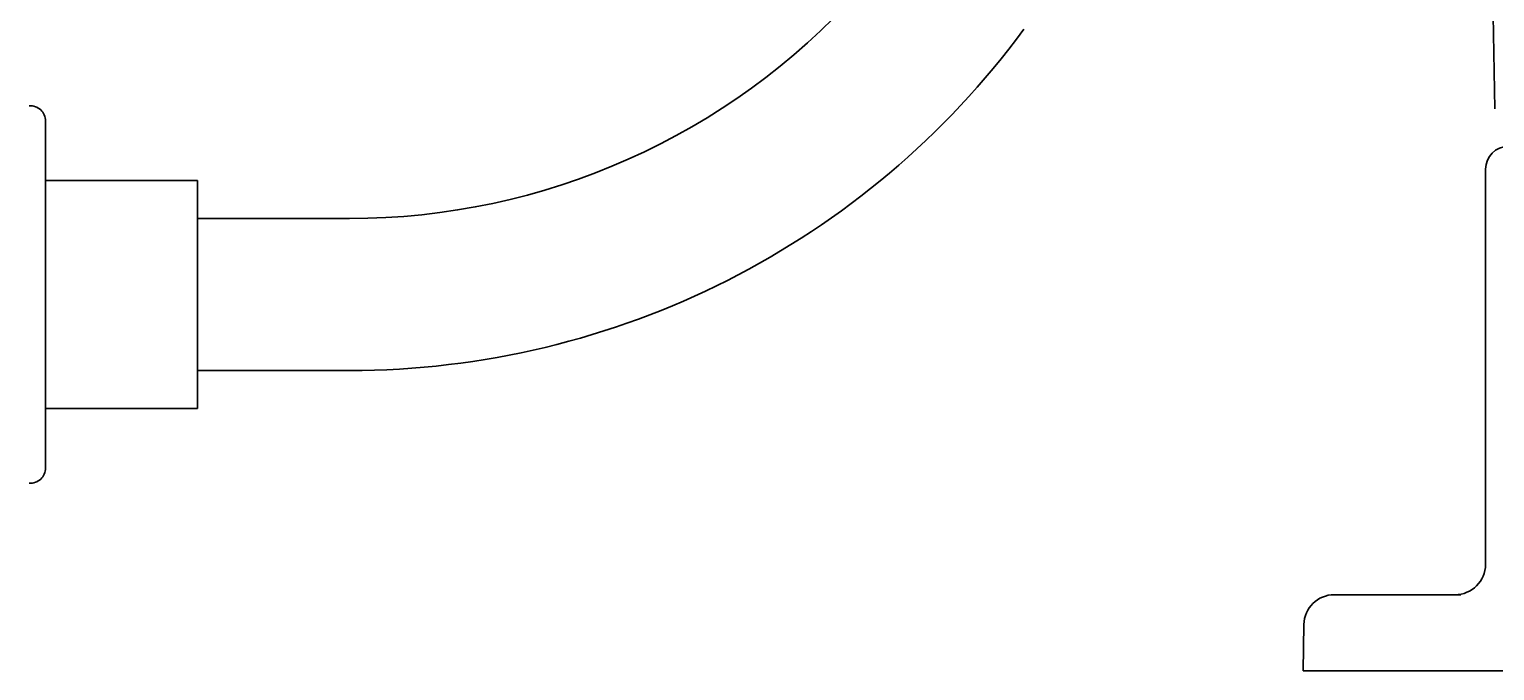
# Model space of a CAD drawing. Extents: x 6327 to 10269, y -393 to 3204.
# Drawn here: x 9465 to 9561.4, y 1270.8 to 1313 of the extents above; entities that cross this region are included whole.
import ezdxf

# ---------------------------------------------------------------- set-up
doc = ezdxf.new("R2010")
doc.units = 0
doc.header["$LTSCALE"] = 5
doc.layers.add('1', color=7, linetype='CONTINUOUS', true_color=0xffffff)

msp = doc.modelspace()

# ---------------------------------------------------------------- linework, layer by layer
at = {"layer": '1', "color": 7, "linetype": 'Continuous', "lineweight": 35}
for p, q in [((9561.373, 1307.791), (9560.273, 1370.826)), ((9466.073, 1284.162), (9466.073, 1306.991)), ((9560.773, 1277.826), (9560.773, 1303.826)), ((9466.073, 1303.076), (9476.073, 1303.076)), ((9476.073, 1303.076), (9476.073, 1302.076)), ((9476.073, 1302.076), (9476.073, 1289.076)), ((9486.073, 1300.576), (9476.073, 1300.576)), ((9476.073, 1290.576), (9486.073, 1290.576)), ((9476.073, 1289.076), (9476.073, 1288.076)), ((9466.073, 1288.076), (9476.073, 1288.076)), ((9549.862, 1275.579), (9549.848, 1275.571)), ((9550.826, 1275.826), (9552.825, 1275.826)), ((9552.825, 1275.826), (9559.141, 1275.826)), ((9548.773, 1270.826), (9548.826, 1273.861)), ((9552.772, 1270.826), (9548.773, 1270.826)), ((9629.773, 1270.826), (9552.772, 1270.826))]:
    msp.add_line(p, q, dxfattribs=at)
for centre, radius, start, end in [((9486.073, 1345.576), 45, 270, 318.05157), ((9486.073, 1345.576), 55, 270, 323.71312), ((9465.073, 1306.991), 1, 0, 93.67849), ((9562.273, 1303.826), 1.5, 90, 180), ((9465.073, 1284.162), 1, 266.32151, 0), ((9558.773, 1277.826), 2, 270, 0), ((9550.826, 1273.826), 2, 90, 179)]:
    msp.add_arc(centre, radius, start, end, dxfattribs=at)

doc.saveas('drawing.dxf')
